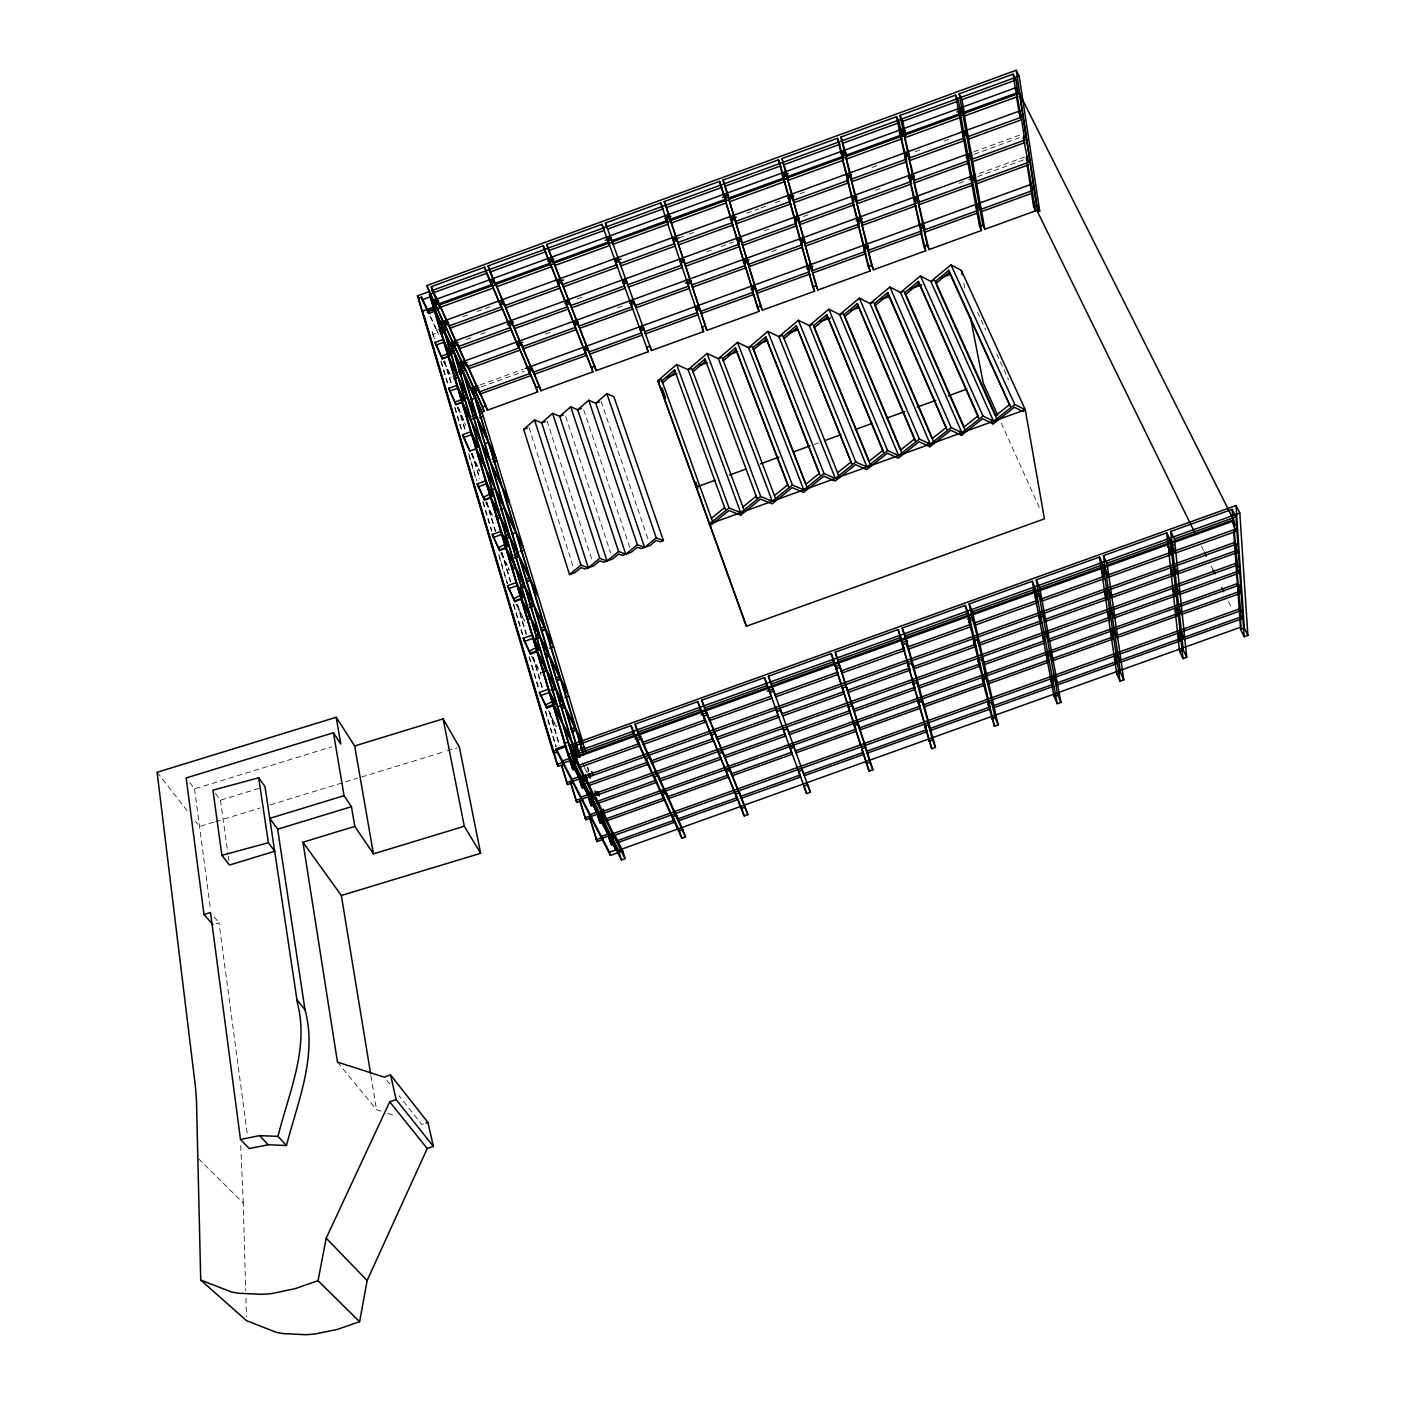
<?xml version="1.0" encoding="UTF-8"?>
<svg xmlns="http://www.w3.org/2000/svg" width="1405" height="1405" viewBox="0 0 1405 1405"><rect width="100%" height="100%" fill="white"/><g stroke="black" fill="none" stroke-linecap="round" stroke-linejoin="round"><path stroke-width="0.75" stroke-dasharray="5 3.75" d="M462.877 316.722L469.042 314.474M477.261 311.471L493.717 305.465M678.738 237.972L686.957 234.969M689.012 234.214L695.176 231.966M746.582 213.226L758.911 208.713M760.966 207.975L767.13 205.71M775.349 202.724L781.531 200.476M800.025 193.714L806.189 191.466M871.978 167.458L878.143 165.21M915.147 151.722L921.329 149.457M943.932 141.22L950.096 138.972M433.407 336.304L432.16 332.124L439.466 329.455M432.16 332.124L433.214 334.355L436.867 333.02M973.735 151.845L1021.084 134.581M466.179 339.483L472.361 337.235M480.58 334.232L486.745 331.984M577.244 298.984L583.409 296.736M706.803 251.758L712.967 249.51M721.204 246.507L733.533 242.011M764.39 230.754L770.555 228.506M803.467 216.511L809.631 214.263M875.438 190.272L881.62 188.024M974.157 154.287L1019.398 137.778M979.215 173.5L1024.544 156.991M545.439 334.074L551.603 331.826M617.462 307.836L623.627 305.588M771.802 251.6L777.966 249.352M959.053 183.37L965.235 181.122M977.581 176.626L1024.912 159.38M479.983 384.952L523.152 369.234M480.967 387.042L524.258 371.289M814.11 444.419L818.237 442.926M540.082 673.153L543.314 671.994M423.327 1123.982L421.799 1124.527L399.002 1095.742M189.763 782.638L194.54 788.89L331.615 746.863M215.457 793.544L220.48 800.2L258.924 788.398M213.683 822.188L199.563 826.509L195.576 821.433M215.703 821.574L260.171 807.98M270.287 804.889L357.502 778.23M361.577 777L443.032 752.097M447.124 750.85L457.327 747.723M216.159 923.647L219.004 922.786L247.227 1133.73M337.481 1062.11L376.558 1109.739L382.178 1111.566M387.798 1113.41L396.263 1116.167M198.491 1158.704L243.258 1202.996L245.699 1290.703M214.157 916.903L219.004 922.786M386.937 1080.515L389.607 1083.905M157.114 772.276L187.62 811.265M548.635 710.596L556.169 726.789L548.67 712.001M582.741 762.985L587.413 772.293M584.638 768.026L587.448 773.611M532.53 656.802L539.151 670.009M531.599 656.205L539.151 671.274M516.899 604.519L524.451 621.01L515.916 603.764M1201.503 546.369L1203.418 550.303M1211.145 566.057L1213.059 569.991M1228.497 601.463L1231.377 607.364M501.673 553.64L507.381 565.337M500.654 552.745L509.225 570.272L508.329 567.286M486.429 502.937L493.313 517.181M485.586 502.305L493.225 518.111M471.781 453.991L477.823 466.618M470.903 453.235L479.544 471.255L478.701 468.427M457.977 407.836L464.897 422.448M457.082 406.958L465.722 425.206M444.314 362.139L451.251 376.891M443.383 361.138L451.181 377.734M430.808 316.986L436.885 330.034M429.842 315.879L437.658 332.651M977.476 312.05L985.695 329.964M996.637 353.849L999.376 359.821M1000.29 361.805L1008.509 379.736M1001.256 423.063L1039.928 508.873M601.112 401.286L648.056 539.239M583.742 409.909L630.652 550.163M565.723 416.46L610.56 552.797M547.019 420.938L591.821 559.576M529 427.489L574.399 570.5M587.712 767.253L588.976 771.345M587.413 767.429L588.66 771.538M540.17 672.047L541.101 675.19M437.745 331.896L438.536 334.513M444.683 361.085L451.602 384.197M458.522 407.31L465.441 430.439M472.361 453.552L479.913 478.754M486.832 501.866L495.631 531.283M501.919 552.306L510.735 581.723M517.655 604.835L526.453 634.252M533.373 657.364L542.804 688.889M549.724 712.001L559.787 745.616M444.279 360.997L451.198 384.127M458.118 407.257L465.037 430.387M471.975 453.516L479.509 478.754M486.446 501.884L495.245 531.318M501.532 552.341L510.349 581.775M517.268 604.905L526.085 634.34M533.004 657.47L542.435 689.012M549.355 712.124L558.804 743.667M433.214 334.355L434.461 338.535M441.328 361.577L448.213 384.619M455.08 407.643L462.579 432.775M468.813 453.71L476.945 480.931M483.197 501.866L491.943 531.195M498.81 554.22L507.556 583.532M513.808 604.484L523.169 635.885M529.422 656.82L538.8 688.239M545.667 711.264L556.292 746.863M440.907 361.454L447.159 382.406M454.658 407.538L460.91 428.507M469.024 455.747L476.523 480.879M482.776 501.831L491.522 531.16M499.021 556.31L507.152 583.549M513.405 604.501L522.765 635.938M529.018 656.89L538.396 688.31M545.263 711.369L555.888 746.986M963.795 283.16L965.024 289.535M370.973 1075.808L376.558 1109.739M220.48 800.2L227.996 854.222M228.295 856.383L228.91 860.721M194.54 788.89L210.522 909.351M243.258 1202.996L240.764 1146.41A629.598 472.168 -50.2 0 0 240.518 1143.143M245.91 1298.15L246.437 1316.907"/><path stroke-width="1.5" d="M373.431 853.871L354.675 745.967L336.216 717.252L157.114 772.276L195.33 1085.907A655.38 483.215 -49.3 0 1 196.472 1100.449L200.722 1280.06L246.542 1320.682L275.872 1332.168A92.309 79.172 -47.5 0 0 283.301 1333.591L305.113 1334.697A124.079 106.446 -46.3 0 0 315.598 1333.889L337.393 1329.393L359.61 1321.701L367.127 1280.535L427.243 1148.517L433.407 1146.392L427.91 1122.402L390.608 1074.93L384.25 1077.126L337.481 1062.11L302.953 842.21L354.815 826.403L373.431 853.871L464.3 826.263L480.615 853.292L341.345 895.494L302.953 842.21M359.61 1321.701L318.039 1280.71L326.206 1238.174L389.694 1101.819L396.105 1099.606L433.407 1146.392M336.216 717.252L340.783 744.053L333.442 732.76L186.163 777.966L203.988 914.479L210.522 912.495L240.501 1139.455L249.212 1148.552L268.214 1144.759L286.462 1145.532C297.842 1101.415 317.6 1055.77 304.99 1009.721L277.663 829.178L269.76 818.36L344.067 795.669L351.461 806.681L354.815 826.403M286.462 1145.532L278.014 1136.382C288.692 1093.02 309.363 1048.358 297.421 1003.065L264.983 786.537L258.678 777.773L212.945 790.207L221.902 855.329L229.507 865.041L274.73 851.237L268.39 842.701L258.678 777.773M663.423 540.609L656.258 537.869L644.596 547.423L637.361 544.701L625.805 554.22L618.586 551.498L607.065 560.999L599.759 558.312L588.291 567.796L541.698 422.87L552.604 413.369L559.734 416.319L570.676 406.8L577.736 409.786L588.713 400.249L595.79 403.217L606.855 393.663L613.862 396.649L663.423 540.609L660.034 541.838L656.276 540.398L650.146 545.421L641.207 548.653L637.413 547.23L631.337 552.218L622.433 555.432L618.657 554.009L612.598 558.997L603.676 562.228L599.847 560.806L593.823 565.794L584.919 569.007L581.055 567.602L575.049 572.573L569.517 574.575L523.679 429.421L534.532 419.937L541.698 422.87L545.245 421.588M740.734 512.649L729.055 507.925L709.226 524.047L711.176 524.978L728.984 510.489L740.646 515.214L760.614 499.056L772.135 503.815L792.244 487.605L803.59 492.452L823.839 476.19L835.132 481.037L855.61 464.686L866.727 469.604L887.31 453.218L898.304 458.188L919.046 441.75L929.917 446.755L950.799 430.246L961.529 435.322L982.569 418.76L993.159 423.889L1014.375 407.257L1023.103 411.577L1025.281 409.733L1014.814 404.552L993.581 421.201L982.973 416.056L961.898 432.67L951.15 427.577L930.233 444.12L919.362 439.08L898.603 455.554L887.591 450.566L866.99 466.987L855.838 462.052L835.343 478.438L824.033 473.573L803.765 489.853L792.402 485.006L772.258 501.251L760.72 496.474L740.734 512.649L688.099 369.673L707.066 353.48L718.377 358.679L737.485 342.416L748.637 347.685L767.832 331.387L778.95 336.656L798.391 320.287L809.333 325.626L828.862 309.205L839.681 314.597L859.368 298.123L870.064 303.55L889.874 287.024L900.447 292.503L920.416 275.924L930.865 281.457L950.974 264.825L961.301 270.392L1025.281 409.733L1044.424 518.849L746.424 626.261L657.839 380.667L676.666 364.527L688.099 369.673L691.646 368.373M712.107 520.307L661.948 380.808L674.54 370.007L725.349 509.541M704.959 358.96L705.626 360.997L692.964 371.798L692.261 369.778L704.959 358.96L756.926 498.108L756.259 496.141L742.911 506.959L743.579 508.909M735.377 347.913L736.027 349.95L723.241 360.804L722.591 358.767L735.377 347.913L788.521 486.674M805.715 484.128L752.852 347.79L765.725 336.884L820.046 475.276M753.484 349.827L766.34 338.939L765.725 336.884M796.863 327.839L783.885 338.745L783.288 336.691L796.266 325.767L851.781 463.791L796.266 325.767M868.87 461.279L814.25 327.734L813.688 325.661L826.755 314.702L882.92 450.32L883.446 452.34L826.755 314.702M814.25 327.734L827.317 316.775M900.429 449.863L844.616 316.705L844.089 314.615L857.261 303.603L914.655 438.852L915.129 440.871L857.261 303.603M844.616 316.705L857.77 305.71M932.024 438.43L875.016 305.658L874.507 303.568L887.767 292.521L946.83 429.403M875.016 305.658L888.259 294.628L887.767 292.521M963.619 426.997L905.417 294.611L904.943 292.503L918.308 281.422L978.143 415.862L978.565 417.935L918.308 281.422M905.417 294.611L918.765 283.547M569.517 574.575L580.95 565.109L588.291 567.796M948.867 270.304L949.306 272.447L935.853 283.547L935.414 281.422L948.867 270.304L1010.318 406.449M711.404 518.357L724.646 507.591M775.086 497.528L774.454 495.561L787.906 484.707M806.523 486.165L805.908 484.198L819.466 473.292M838.135 474.697L837.573 472.712L851.237 461.788M869.695 463.299L869.168 461.297L882.92 450.32M901.272 451.883L900.781 449.863L914.655 438.852M932.885 440.45L932.428 438.413L946.39 427.366M964.497 428.999L964.076 426.962L978.143 415.862M996.145 417.566L995.759 415.511L1009.932 404.377M318.039 1280.71L294.909 1288.719L272.254 1293.461A129.084 109.362 -45.1 0 1 261.348 1294.321L238.727 1293.25A96.067 81.367 -46.2 0 1 231.035 1291.81L200.722 1280.06M428.63 291.783L417.443 295.858L418.532 298.176L421.518 297.087L427.998 310.962L433.934 308.801L433.407 307.677L435.585 306.87L426.769 285.584L1016.236 70.25L1019.187 76.098L1039.7 211.119L1037.61 211.874L1195.708 534.567M492.154 286.216L486.622 273.325L433.161 292.837L431.3 286.655L484.655 267.161L492.154 286.216L495.596 284.969L488.115 265.896L543.278 245.752L550.514 264.93L553.974 263.666L546.738 244.488L601.972 224.308L648.214 351.707L596.159 370.639L588.186 349.81L584.902 351.004L592.892 371.833L540.907 390.748L532.53 370.059L529.246 371.254L537.641 391.942L487.342 410.225L478.596 389.694L475.294 390.889L484.075 411.419L482.003 412.174L432.916 306.027L435.093 305.236L435.62 306.36L422.361 311.207L423.432 313.491M605.45 223.044L660.736 202.847L663.019 208.888L607.627 229.12L605.45 223.044L651.499 350.53L703.606 331.562L660.736 202.847M1016.623 93.591L1021.259 117.23L968.168 136.584L964.462 116L962.39 111.715L958.913 112.98L960.985 117.265L964.708 137.848L909.966 157.817L903.731 133.124L900.254 134.388L906.524 159.081L851.852 179.015L845.143 154.515L841.665 155.779L848.409 180.279L793.79 200.195L786.624 175.871L783.165 177.135L790.365 201.442L735.816 221.34L728.176 197.209L724.717 198.474L732.391 222.587L677.913 242.468L664.214 201.582L719.571 181.35L726.016 200.862L729.494 199.58L723.048 180.086L778.493 159.836L784.675 179.454L788.135 178.172L781.97 158.554L837.468 138.287L843.386 158.01L846.864 156.745L840.963 137.005L896.531 116.72L899.253 122.621L902.186 136.548L905.663 135.284L902.765 121.339L900.025 115.438L955.663 95.118L958.491 100.984L961.055 115.052L964.533 113.787L962.004 99.702L959.158 93.836L1013.128 74.131L1016.061 79.962L1018.239 94.188L1019.521 93.714L1233.555 519.797L1234.784 525.277L1233.344 525.804M434.725 311.436L434.198 310.294L439.835 308.239L432.09 290.501L1019.187 76.098M488.115 265.896L490.099 272.043L545.351 251.864L550.514 264.93M546.738 244.488L548.828 250.599L604.15 230.402L601.972 224.308M667.445 222.236L670.905 220.971L666.514 207.624L721.977 187.374M725.454 186.092L780.987 165.808M784.482 164.543L840.085 144.241M843.58 142.959L899.253 122.621M902.765 121.339L958.491 100.984M962.004 99.702L1016.061 79.962M776.087 709.595L778.879 717.323L717.305 739.452L707.646 714.882L703.729 716.287L713.424 740.839L651.938 762.933L641.611 738.626L637.712 740.031L639.556 745.809L579.369 767.464L575.084 755.293L568.393 742.033L564.459 743.438L565.495 745.493L556.222 748.83L562.492 760.983L569.218 758.577L429.421 294.418L432.898 293.136M421.518 297.087L422.308 299.722L430.492 296.736L569.218 758.577M1015.903 92.168L1017.185 91.711L1016.008 87.602L431.581 300.986L443.629 329.753L439.712 331.176M426.769 285.584L434.25 301.829L437.693 300.582L439.062 305.096L492.119 285.742M490.679 281.228L494.121 279.981M548.898 259.978L552.341 258.713M669.008 216.124L665.548 217.389L668.025 224.203L613.107 244.259L610.648 237.427L607.188 238.692L609.647 245.524L554.799 265.545L553.271 261.067L549.829 262.314L558.891 285.882L504.623 305.693L495.596 283.792M726.016 200.862L723.997 196.05L727.456 194.786L723.048 180.086M727.456 194.786L729.213 199.194L784.324 179.067L782.497 174.694L785.957 173.43L781.97 158.554M785.957 173.43L787.801 177.803L842.982 157.659L841.086 153.303L844.546 152.039L840.963 137.005M902.186 136.548L901.466 134.985L846.161 155.165L846.46 156.377L901.711 136.215L899.727 131.894L903.204 130.612L900.025 115.438M903.204 130.612L905.189 134.95L960.528 114.753L958.456 110.451L961.933 109.168L959.158 93.836M961.933 109.168L964.006 113.471L1017.659 93.889L1015.516 89.621L1016.781 89.147M432.635 303.287L438.799 301.039M490.187 282.264L494.314 280.772M547.757 261.26L553.921 259.012M605.309 240.255L611.474 237.989M664.916 218.478L671.081 216.23M722.469 197.473L728.633 195.225M782.076 175.713L788.24 173.465M841.683 153.953L845.792 152.442M899.235 132.931L905.417 130.683M956.805 111.926L962.969 109.678M439.466 329.455L445.297 327.33L435.304 304.13L438.746 302.883L448.687 326.083L501.199 306.922L491.68 283.547L495.104 282.3L504.623 305.693M608.049 241.063L611.491 239.798M666.356 219.777L669.799 218.53L684.99 263.929L738.907 244.277L731.355 220.585L734.78 219.338L742.297 243.047L796.284 223.36L789.189 199.492L792.613 198.245L799.673 222.131L853.713 202.425L847.092 178.365L850.517 177.118L857.12 201.178L911.23 181.456L905.066 157.22L908.508 155.955L914.637 180.209L968.818 160.469L965.165 140.324L963.11 136.039L966.552 134.792L968.607 139.06L972.225 159.222L1024.772 140.079L1021.628 119.724L1019.503 115.456L1020.768 114.999L1019.608 110.96L441.275 321.973L443.629 329.753M439.835 308.239L438.536 303.972L491.627 284.583M495.087 283.336L549.952 263.297M553.412 262.032L608.365 241.976M611.825 240.712L666.831 220.62M670.29 219.373L725.384 199.247L725.735 200.458L670.694 220.55M784.675 179.454L784.008 177.855L728.844 197.982L729.494 199.58M787.801 177.803L787.467 176.591L842.701 156.429L843.386 158.01M905.189 134.95L904.943 133.703L960.3 113.489L961.055 115.052M964.006 113.471L963.777 112.224L1017.466 92.625L1018.239 94.188M495.561 284.477L550.426 264.456M553.869 263.192L608.787 243.153M612.246 241.888L667.235 221.814M608.945 243.592L612.404 242.327M427.12 312.138L436.674 308.661M440.116 307.396L493.12 288.06L501.199 306.922M496.562 286.796L551.34 266.792M671.485 222.938L726.473 202.882M729.933 201.618L784.991 181.508M788.451 180.244L843.58 160.135M847.057 158.853L902.238 138.709M905.716 137.444L960.985 117.265M964.462 116L1018.045 96.436M422.308 299.722L428.788 313.596L434.988 311.102M435.304 304.13L443.927 322.816L447.334 321.569L448.687 326.083M499.776 302.444L503.166 301.197M549.829 262.314L557.381 281.422L560.788 280.175L570.571 305.64L624.364 286.023M676.244 238.06L672.819 239.307L675.261 246.068L620.922 265.896L619.324 261.453L615.917 262.7M732.391 222.587L730.653 218.214L734.077 216.967L728.176 197.209M790.365 201.442L788.539 197.086L791.981 195.839L786.624 175.871M848.409 180.279L846.513 175.941L849.937 174.694L845.143 154.515M906.524 159.081L904.557 154.761L907.981 153.514L903.731 133.124M964.708 137.848L962.671 133.563L966.096 132.316L962.39 111.715M1021.259 117.23L1019.117 112.962L1020.381 112.505L1019.608 110.96M442.312 324.221L448.476 321.973M499.881 303.217L503.991 301.724M557.434 282.212L563.616 279.964M615.004 261.225L621.168 258.977M672.573 240.22L678.738 237.972M730.126 219.215L736.29 216.967M787.696 198.21L793.86 195.962M847.303 176.468L851.43 174.975M904.873 155.463L908.982 153.97M962.443 134.459L966.552 132.966M449.003 349.95L454.763 347.86L444.964 325.064L448.353 323.835L458.135 346.631L510.103 327.681L500.742 304.709L504.149 303.48L513.475 326.452L567.198 306.87L557.381 281.422M673.61 241.66L677.017 240.413L691.91 284.952L745.282 265.51L737.871 242.24L741.26 241.01L748.637 264.298L802.062 244.821L795.107 221.375L798.497 220.128L805.434 243.609L858.929 224.115L852.414 200.476L855.803 199.247L862.284 222.886L915.849 203.374L909.79 179.559L913.18 178.33L919.221 202.144L972.84 182.615L969.257 162.892L967.22 158.624L970.627 157.378L972.664 161.645L976.212 181.386L1028.214 162.453L1023.736 139.692M616.654 264.807L562.316 284.635L554.799 265.545M674.488 243.715L620.079 263.56L618.481 259.135L615.074 260.382L617.498 267.143L563.212 286.936M440.52 331.685L446.316 329.578M448.353 323.835L449.723 328.331L502.182 309.205M504.149 303.48L505.589 307.958L559.805 288.183M678.685 244.821L733.111 224.976M736.536 223.711L791.015 203.848M794.44 202.601L848.989 182.703M852.431 181.438L907.05 161.522M910.475 160.275L965.165 140.324M968.607 139.06L1021.628 119.724M440.749 333.424L444.665 332.002L453.113 350.267L449.231 351.672M440.485 333.793L444.419 332.37L457.187 374.731L453.235 376.171M435.041 342.434L443.33 339.413L449.214 352.058L450.022 354.763L447.809 355.57L448.336 356.677L442.312 358.872L435.041 342.434L442.312 358.872M435.849 345.138L444.138 342.118L450.022 354.763M453.113 350.267L450.777 342.521L971.663 152.601M444.964 325.064L453.394 343.364L456.765 342.135M500.742 304.709L508.663 323.22L512.035 321.991M569.06 301.197L561.701 282.475L558.294 283.722L565.688 302.426L569.06 301.197L578.667 326.206L631.916 306.817M683.322 259.539L679.932 260.768L681.601 265.176L627.754 284.793M738.907 244.277L737.168 239.904L740.558 238.674L734.78 219.338M796.284 223.36L794.475 219.022L797.864 217.793L792.613 198.245M853.713 202.425L851.834 198.105L855.241 196.858L850.517 177.118M911.23 181.456L909.281 177.171L912.67 175.924L908.508 155.955M968.818 160.469L966.781 156.201L970.188 154.954L966.552 134.792M453.85 343.979L457.96 342.469M507.31 324.485L513.492 322.237M564.898 303.48L569.007 301.987M622.485 282.493L626.595 281M680.073 261.506L684.182 259.995M737.66 240.501L741.77 239.008M795.23 219.514L799.357 218.003M852.817 198.509L856.927 197.016M908.35 178.277L914.515 176.029M965.938 157.272L972.102 155.024M458.329 370.042L464.036 367.97L454.412 345.577L457.784 344.348L467.373 366.758L518.814 348.019L509.629 325.451L512.983 324.221L522.151 346.789L575.33 327.418L565.688 302.426M623.609 283.898L626.981 282.651M1023.033 138.27L1024.28 137.813L1023.525 136.285M449.214 352.058L447.001 352.866L447.528 353.99L441.504 356.185M450.022 352.146L455.764 350.056M457.784 344.348L459.136 348.826L511.051 329.912L518.814 348.019M512.983 324.221L514.423 328.682L568.094 309.118M571.466 307.888L625.19 288.306L622.784 281.615L626.156 280.385L628.562 287.077L682.356 267.459L680.705 263.069L684.077 261.839L691.91 284.952M685.745 266.23L739.592 246.595M742.982 245.366L796.916 225.713M800.306 224.466L854.293 204.796M857.682 203.549L911.74 183.862M915.147 182.615L969.257 162.892M972.664 161.645L1025.141 142.52M450.267 353.867L454.131 352.462L462.403 370.358L458.574 371.763M450.022 354.288L453.903 352.866L466.671 395.033L462.737 396.456M442.575 358.451L448.581 356.255L457.187 374.731M462.403 370.358L460.067 362.648L975.088 175.01M454.412 345.577L462.667 363.491L466.003 362.279M517.391 343.575L520.728 342.346M577.174 321.78L569.956 303.445L566.584 304.674L573.82 323.01L577.174 321.78L588.853 352.04L641.4 332.915L639.819 328.542L643.121 327.347L645.475 333.881L698.039 314.755L695.668 308.222L698.97 307.01L690.997 282.844L687.66 284.056M690.259 280.579L686.905 281.808L689.311 288.429L636.061 307.818L633.673 301.197L630.336 302.409L632.724 309.047L579.545 328.401M745.282 265.51L743.561 261.172L746.916 259.943L741.26 241.01M802.062 244.821L800.27 240.501L803.625 239.272L798.497 220.128M858.929 224.115L857.05 219.812L860.404 218.583L855.803 199.247M915.849 203.374L913.9 199.106L917.272 197.877L913.18 178.33M972.84 182.615L970.82 178.365L974.192 177.135L970.627 157.378M463.123 364.053L467.233 362.56M516.636 344.559L522.801 342.311M574.241 323.572L578.368 322.079M629.809 303.339L633.918 301.829M685.377 283.09L691.541 280.842M742.982 262.103L749.164 259.855M800.604 241.098L804.714 239.605M856.172 220.866L862.336 218.618M913.777 199.879L917.904 198.368M969.345 179.629L975.527 177.381M473.608 393.997L475.68 393.224L463.668 365.651L467.004 364.439M467.461 365.932L478.982 392.03L529.755 373.554L518.322 345.753L521.641 344.541L533.057 372.36L585.551 353.252L574.698 325.205L578.035 323.993L588.853 352.04M631.144 304.639L634.48 303.427M690.997 282.844L700.621 311.366L753.291 292.187L744.246 263.438L747.583 262.226L756.61 290.993L809.333 271.797L800.885 242.802L804.24 241.59L812.652 270.585L865.462 251.372L857.612 222.148L860.966 220.919L868.782 250.16L921.645 230.929L914.392 201.459L917.764 200.23L924.964 229.718L977.88 210.451L973.261 184.986L971.259 180.736L974.613 179.506L976.633 183.756L981.217 209.24L1032.534 190.553L1027.178 162.032M1026.493 160.609L1027.722 160.17L1026.598 156.236L1027.354 157.764L1026.124 158.221L1028.214 162.453M635.253 305.588L688.555 286.181M459.33 372.202L465.02 370.13M468.357 368.9L519.745 350.196M521.641 344.541L523.082 348.967L576.191 329.631L585.551 353.252M692.665 287.2L745.967 267.793L744.246 263.438M749.322 266.564L802.694 247.122M806.048 245.91L859.474 226.433M862.846 225.222L916.341 205.727M919.713 204.498L973.261 184.986M976.633 183.756L1028.583 164.842M459.576 373.906L463.404 372.518L474.1 395.613L471.764 387.938L477.928 385.69M459.365 374.345L463.193 372.957L475.944 414.914L472.062 416.337M454.272 378.402L458.223 376.944L466.671 395.033M454.026 378.858L458.012 377.418L470.938 420.253L462.333 401.988L449.389 358.942L458.012 377.418M448.739 388.36L457.134 385.304L463 397.808L463.843 400.583L461.595 401.391L462.105 402.497L456.01 404.728L448.739 388.36L456.01 404.728M449.565 391.134L457.977 388.079L463.843 400.583M525.207 368.479L1030.936 184.389L1031.692 185.899L1030.462 186.356L1032.534 190.553M463.668 365.651L474.328 388.799L477.63 387.587L478.982 392.03M518.322 345.753L528.333 369.129L531.634 367.934M584.041 348.861L587.343 347.65M751.587 287.867L754.889 286.655L747.583 262.226M809.333 271.797L807.559 267.494L810.878 266.283L804.24 241.59M865.462 251.372L863.601 247.087L866.92 245.875L860.966 220.919M921.645 230.929L919.713 226.662L923.032 225.45L917.764 200.23M977.88 210.451L975.895 206.219L979.215 205.007L974.613 179.506M474.785 389.29L478.912 387.798M528.385 369.778L532.495 368.286M584.023 349.529L588.151 348.036M639.679 329.279L643.806 327.769M695.335 309.012L699.444 307.519M750.973 288.763L755.1 287.252M806.628 268.495L812.81 266.248M864.338 247.491L868.466 245.998M919.994 227.241L924.121 225.731M975.65 206.974L979.759 205.481M643.912 329.525L640.61 330.719L642.173 335.093L589.696 354.201M696.406 310.417L699.708 309.205L706.891 330.368L759.051 311.401L752.255 290.08L755.556 288.886L762.335 310.206L814.584 291.204L808.156 269.725L811.475 268.531L817.868 290.01L870.152 270.989L864.145 249.352L867.465 248.141L873.453 269.795L925.807 250.74L920.187 228.962L923.507 227.751L929.109 249.546L981.515 230.473L978.302 212.752L976.317 208.537L979.636 207.325L981.638 211.558L984.817 229.278L1035.643 210.785L1030.936 184.389M463 397.808L460.752 398.634L461.279 399.74L455.185 401.953M644.702 331.721L697.302 312.577M463.755 398.634L467.672 397.211L475.944 414.914M463.545 399.125L467.479 397.703L480.387 440.327L471.957 422.448L459.049 379.631L467.479 397.703M474.574 396.087L476.664 395.332M479.948 394.138L530.669 375.679M533.97 374.468L586.394 355.395M706.891 330.368L701.341 313.561L753.958 294.418M757.26 293.206L809.947 274.028M813.267 272.833L866.007 253.638M869.309 252.426L922.119 233.212M925.438 232.001L978.302 212.752M981.638 211.558L1032.903 192.889M456.256 404.201L462.333 401.988M471.079 399.564L474.872 398.177L487.588 439.888L476.927 417.039L464.194 375.1L474.872 398.177M475.294 390.889L482.723 406.993L485.99 405.817L487.342 410.225M529.246 371.254L536.218 387.534L539.485 386.357L540.907 390.748M584.902 351.004L591.4 367.46L594.666 366.266L596.159 370.639M705.24 326.048L701.973 327.242L703.606 331.562M759.051 311.401L757.348 307.08L760.632 305.886L755.556 288.886M814.584 291.204L812.81 286.919L816.077 285.724L811.475 268.531M870.152 270.989L868.308 266.722L871.609 265.527L867.465 248.141M925.807 250.74L923.893 246.507L927.177 245.313L923.507 227.751M981.515 230.473L979.531 226.258L982.833 225.063L979.636 207.325M1035.643 210.785L1033.588 206.588L1036.89 205.393L1016.236 70.25M473.046 418.462L476.927 417.039M472.853 418.989L476.752 417.566L489.625 459.997L481.388 442.487L468.48 399.881L476.752 417.566M479.527 417.707L483.285 416.337L495.965 457.854L492.172 459.242M462.561 434.725L471.079 431.634L476.927 444.015L477.788 446.843L475.505 447.668L476.032 448.775L469.85 451.023L462.561 434.725L469.85 451.023M463.422 437.587L471.94 434.479L477.788 446.843M523.679 429.421L527.226 428.139M563.282 415.037L559.734 416.319L607.065 560.999M581.284 408.486L577.736 409.786L625.805 554.22M599.338 401.935L595.79 403.217L644.596 547.423M746.424 626.261L657.839 380.667L661.386 379.385M667.112 377.295L676.964 373.712M699.339 365.581L707.242 362.718M721.942 357.379L718.377 358.679L772.258 501.251M727.649 355.307L737.502 351.724M752.184 346.385L748.637 347.685L803.765 489.853M757.91 344.313L767.78 340.713M782.515 335.356L778.95 336.656L835.343 478.438M788.258 333.284L798.145 329.683M812.898 324.327L809.333 325.626L866.99 466.987M820.608 321.517L830.495 317.934M843.246 313.297L839.681 314.597L898.603 455.554M850.973 310.487L858.877 307.607M873.629 302.251L870.064 303.55L930.233 444.12M881.356 299.441L889.26 296.578M904.03 291.204L900.447 292.503L961.898 432.67M909.773 289.114L921.662 284.793M934.448 280.157L930.865 281.457L993.581 421.201M940.191 278.067L950.096 274.467M484.549 443.927L488.396 442.54L501.234 484.672L490.608 462.105L477.735 419.709L488.396 442.54M492.979 461.876L496.773 460.489L509.594 502.428L502.2 486.727L489.361 444.612L496.773 460.489M477.243 483.935L485.867 480.809L491.697 493.015L492.575 495.93L490.275 496.755L490.784 497.844L484.532 500.11L477.243 483.935L484.532 500.11M478.122 486.868L486.745 483.724L492.575 495.93M491.03 490.327L495.069 488.87L508.891 534.515L504.799 535.99M491.697 493.015L483.654 497.194M484.707 499.39L490.96 497.124L499.513 514.933L495.385 516.443M500.303 509.716L504.29 508.259L518.076 553.675L514.037 555.133M496.404 518.586L500.531 517.075L508.891 534.515M497.282 518.972L500.373 517.848L514.616 565.003L511.473 566.145M492.33 534.497L501.076 531.336L506.871 543.366L507.785 546.369L505.449 547.212L505.958 548.284L499.6 550.584L492.33 534.497L499.6 550.584M493.225 537.518L501.971 534.339L507.785 546.369M511.912 534.058L515.846 532.618L529.58 577.701L525.611 579.141M505.818 538.097L509.892 536.605L518.076 553.675M505.677 538.888L509.769 537.395L523.96 584.304L520.851 585.411M506.871 543.366L498.705 547.581M499.759 549.741L506.099 547.441L514.616 565.003M698.566 486.253L715.075 480.282M729.511 475.048L746.02 469.077M760.474 463.843L779.037 457.117M793.474 451.901L809.983 445.912M824.419 440.696L840.928 434.707M855.364 429.473L871.873 423.502M886.309 418.269L904.873 411.56M917.254 407.064L935.835 400.337M948.199 395.859L966.781 389.132M520.272 551.55L524.17 550.145L537.869 594.982L530.546 579.703L516.812 534.655L524.17 550.145M515.02 557.188L519.06 555.713L529.58 577.701M514.897 557.996L518.937 556.538L533.092 603.167L529 604.642M512.509 568.252L515.635 567.128L523.96 584.304M512.368 569.13L515.512 567.989L529.896 615.636L526.717 616.795M507.574 585.674L516.443 582.46L522.239 594.315L523.169 597.406L520.798 598.267L521.308 599.303L514.862 601.639L507.574 585.674L514.862 601.639M526.559 581.143L530.546 579.703M526.471 582.004L530.458 580.546L544.56 626.823L540.521 628.281M508.505 588.765L517.374 585.569L523.169 597.406M520.307 588.045L524.961 586.359L533.092 603.167M520.201 588.941L524.855 587.255L539.186 634.621L536.043 635.763M709.226 524.047L1025.281 409.733M522.239 594.315L513.949 598.548M515.003 600.673L521.431 598.354L529.896 615.636M529.984 606.661L534.076 605.186L544.56 626.823M529.896 607.592L533.988 606.099L548.284 653.185L545.175 654.308M527.736 618.867L530.914 617.726L539.186 634.621M527.63 619.851L530.809 618.709L545.597 667.674L542.365 668.85M541.469 630.248L545.509 628.79L552.797 643.841L538.73 597.81L531.406 582.548L545.509 628.79M541.417 631.214L545.456 629.756L559.682 676.455L555.59 677.93M523.275 638.292L532.267 635.042L538.027 646.704L538.976 649.865L536.569 650.743L537.079 651.762L530.546 654.133L523.275 638.292L530.546 654.133M524.223 641.488L533.233 638.221L538.976 649.865M535.463 638.362L540.187 636.658L548.284 653.185M535.393 639.38L540.117 637.659L554.835 686.325L551.656 687.484M538.027 646.704L529.615 650.954M530.651 653.044L537.167 650.691L545.597 667.674M549.689 648.179L553.693 646.739L567.866 693.174L560.63 678.387L546.404 631.706L553.693 646.739M546.141 656.293L549.25 655.169L559.682 676.455M546.088 657.329L549.197 656.205L563.879 704.555L559.155 706.258M543.384 670.888L546.615 669.728L554.835 686.325M543.314 671.994L546.545 670.835L561.737 721.187L552.147 700.463M556.538 679.862L560.63 678.387M556.503 680.933L560.595 679.458L575.207 727.404L570.553 729.09M552.815 704.713L553.324 705.714L546.685 708.102L539.415 692.419L548.547 689.135L555.256 703.835L546.756 706.891M551.059 690.048L555.836 688.327L563.879 704.555M552.604 690.61L555.783 689.451L570.922 739.469L562.755 723.189L547.564 672.872L555.783 689.451M540.381 695.703L549.531 692.402L555.256 703.835M554.273 700.568L545.72 704.853L539.415 692.419M564.74 697.618L568.779 696.16L583.356 743.825L576.155 729.3L561.543 681.39L568.779 696.16M561.701 707.646L564.845 706.504L575.207 727.404M561.666 708.805L564.828 707.663L579.281 755.275M571.501 730.986L576.155 729.3M571.484 732.163L576.155 730.495L583.655 755.117M417.443 295.858L552.797 751.376L565.477 746.828L575.47 768.869L572.994 769.747L570.219 761.932L572.696 761.036M1236.014 505.519L569.411 745.405L572.854 755.416L625.102 858.631L621.432 859.948L567.866 754.801L1239.825 513.053L1236.014 505.519L1244.338 628.123L1247.886 635.394L1244.163 636.728L1240.615 629.458L1239.473 613.335L1240.861 612.843L1238.139 585.534L600.304 814.531L602.657 822.276L600.269 823.137L597.582 815.567L603.746 813.355L606.433 820.924L664.53 800.06L662.721 794.405L666.479 793.052L678.439 820.854L737.643 799.621L735.728 794.036L739.452 792.701L747.899 814.619L744.211 815.936L697.705 701.657L635.025 724.207L637.554 732.146L685.552 836.959L681.864 838.293L633.62 733.551L631.073 725.63L570.448 747.442M625.102 858.631L622.766 850.991L610.42 855.417L557.241 752.202L553.851 753.414L552.797 751.376M747.899 814.619L701.657 700.234L764.443 677.631L806.646 793.562L810.351 792.227L807.647 784.71L803.941 786.027L806.646 793.562M834.219 661.386L771.205 684.059L768.394 676.227L831.268 653.588L869.168 771.152L872.874 769.817L835.22 652.166L898.181 629.51L931.778 748.707L935.484 747.372L905.242 635.85L902.133 628.088L965.182 605.397L968.414 613.107L994.459 726.227L998.165 724.91L972.4 611.684L969.151 603.974L1032.289 581.249L1035.661 588.923L1057.227 703.729L1060.933 702.395L1039.647 587.483L1036.258 579.826L1099.5 557.065L1103.013 564.687L1120.066 681.214L1123.789 679.88L1107 563.265L1103.469 555.642L1166.782 532.864L1170.453 540.433L1183.01 658.646L1186.733 657.312L1174.44 538.993L1170.769 531.424L1232.185 509.33L1235.978 516.864L1244.163 636.728M580.177 748.356L584.287 746.88L586.148 753.01M572.854 755.416L633.62 733.551M637.554 732.146L700.393 709.543M704.344 708.12L767.253 685.482L764.443 677.631M838.17 659.964L901.272 637.273M905.242 635.85L968.414 613.107M972.4 611.684L1035.661 588.923M1039.647 587.483L1103.013 564.687M1107 563.265L1170.453 540.433M1174.44 538.993L1235.978 516.864M568.709 757.576L575.084 755.293M575.453 756.54L1233.555 519.797M557.03 764.338L562.861 762.248L563.897 764.25L558.066 766.34L557.03 764.338L418.532 298.176M575.962 757.523L1233.625 520.956M563.897 764.25L563.528 762.985L570.237 760.579L572.081 764.215M575.47 768.869L573.082 760.948L577.209 759.455M635.025 738.661L641.224 736.431M701.095 714.899L707.295 712.669M767.165 691.137L773.365 688.907M835.308 666.62L839.435 665.145M901.378 642.858L907.56 640.627M967.448 619.096L972.207 617.339L969.151 603.974M788.785 732.602L849.797 710.684L842.262 688.116L846.144 686.729L854.275 711.334L915.287 689.434L907.788 664.565L911.669 663.178L913.917 668.798L975.737 646.581L968.783 620.957L972.717 619.535L975.07 625.172L1037.733 602.64L1034.853 594.807L1038.787 593.384L1036.258 579.826M801.675 768.236L804.363 775.683L863.724 754.397L854.222 725.647L858.016 724.295L860.123 729.862L920.433 708.208L913.074 683.849L916.921 682.461L919.133 688.046L980.233 666.093L973.402 640.979L977.3 639.591L979.636 645.176L1041.544 622.924L1038.699 615.197L1035.274 597.037L1039.208 595.615L1041.667 601.217L1104.418 578.649L1101.52 570.816L1105.77 569.341M1167.713 547.054L1173.913 544.824M1104.418 578.649L1101.854 573.082L1105.805 571.677L1108.369 577.227L1171.208 554.641L1168.539 549.109L1172.49 547.687L1175.16 553.219L1236.101 531.301L1233.186 523.468L1234.626 522.941M570.219 761.932L571.238 763.934L577.613 761.651L588.607 785.694L648.074 764.32L646.23 758.577L650.094 757.19L660.227 781.04L720.993 759.209L711.492 735.131L715.356 733.744L724.822 757.839L785.676 735.974L782.919 728.334M769.852 692.507L773.769 691.084M965.182 605.397L971.136 626.577L908.561 649.075L906.313 643.42L902.379 644.842L904.627 650.497L842.157 672.96L835.22 652.166M571.976 767.745L574.452 766.867M578.368 765.462L638.625 743.789L639.556 745.809M642.542 742.367L704.836 719.975L705.679 722.03L643.472 744.404L635.025 724.207M701.657 700.234L708.752 718.552L771.152 696.125M775.068 694.72L837.538 672.24M898.181 629.51L904.047 648.337L841.472 670.835L842.157 672.96M908.561 649.075L907.981 646.915L970.627 624.382M975.07 625.172L974.578 622.959L1037.312 600.409M1041.667 601.217L1041.263 598.987L1104.084 576.384M1108.369 577.227L1108.036 574.961L1170.962 552.341L1168.293 546.808L1166.782 532.864M1175.16 553.219L1174.914 550.918L1235.943 528.965M708.752 718.552L709.595 720.625L771.907 698.215L769.097 690.399M563.528 762.985L571.905 779.283L578.561 776.895L562.72 724.418L554.343 707.769L570.237 760.579M566.514 782.603L572.292 780.53L573.293 782.48L567.532 784.552L561.526 765.848M573.082 760.948L581.371 777.264L1235.118 542.26L1234.222 529.615M573.293 782.48L572.924 781.25L579.545 778.862L581.354 782.409M1057.227 703.729L1054.031 696.353L1051.116 680.898L1054.856 679.563L1057.227 685.008L1116.887 663.599L1114.147 656.135L1110.793 633.532L1114.604 632.18L1117.098 637.624L1177.741 615.864L1174.931 608.295L1172.999 590.469L1176.863 589.081L1179.462 594.543L1238.982 573.17L1236.119 565.53L1234.837 547.019L1236.259 546.51L1235.276 544.525L1237.542 565.021L588.677 798.11L591.4 805.75L593.806 804.889L590.469 795.16L582.373 779.231L584.743 787.081L582.302 787.959L579.562 780.232L1236.101 544.227L1235.118 542.26M646.23 758.577L656.398 782.409L597.617 803.519L586.851 779.933L583.005 781.321L591.101 797.232M776.842 711.65L780.706 710.245L782.743 715.935L844.405 693.771L836.08 668.692L839.997 667.27L848.286 692.384L910.019 670.185L902.923 646.792M858.016 724.295L867.447 753.062L926.879 731.742L918.238 702.676L922.031 701.306L924.227 706.856L984.642 685.166L977.933 660.543L981.761 659.173L984.08 664.723L1045.267 642.752L1042.457 635.095L1039.12 617.375L1043.002 615.97L1045.443 621.519L1107.439 599.25L1104.593 591.505L1102.17 575.137M931.778 748.707L924.718 726.245L928.442 724.91L930.619 730.407L990.139 709.068L982.341 679.651L986.134 678.299L988.435 683.814L1048.92 662.106L1046.128 654.537L1042.861 637.22L1046.707 635.833L1049.131 641.365L1110.389 619.359L1107.579 611.702L1104.91 593.718L1108.808 592.313L1111.337 597.845L1173.438 575.541L1170.558 567.796L1168.767 551.182M994.459 726.227L987.873 703.589L991.614 702.254L993.879 707.716L1053.469 686.343L1050.729 678.878L1046.532 656.609L1050.325 655.257L1052.714 660.736L1113.287 638.994L1110.494 631.425L1107.895 613.862L1111.741 612.475L1114.253 617.972L1175.616 595.931L1172.771 588.274L1170.804 570.044L1174.703 568.639L1177.337 574.136L1237.559 552.481L1234.679 544.754L1233.783 532.109M581.301 786.01L583.76 785.132L584.743 787.081M587.624 783.744L647.161 762.335L648.074 764.32M651.042 760.948L712.598 738.819L713.424 740.839M778.124 715.285L716.48 737.432L717.305 739.452M843.738 691.699L782.005 713.881L779.968 708.19M909.457 668.077L847.619 690.294L848.286 692.384M913.917 668.798L913.338 666.69L975.246 644.438M979.636 645.176L979.144 643.033L1041.14 620.747M1045.443 621.519L1045.039 619.342L1107.122 597.037M1111.337 597.845L1111.021 595.632L1173.193 573.293M1177.337 574.136L1177.109 571.888L1237.401 550.216M572.924 781.25L581.108 797.162L587.676 794.809L582.004 776.034M575.787 800.446L581.477 798.391L582.478 800.306L576.77 802.343L570.114 781.514M590.469 795.16L1236.558 563.054M582.478 800.306L582.091 799.076L588.66 796.723L582.355 775.894M603.746 813.355L595.878 797.794L592.067 799.146L599.97 814.707M860.123 729.862L852.15 705.731L848.321 707.101L856.33 731.215L796.091 752.834L793.368 745.282L789.592 746.635L792.315 754.204L732.163 775.788L722.89 752.167L719.061 753.537L728.387 777.141L668.306 798.707L658.383 775.332L654.572 776.702L664.53 800.06M783.656 730.337L787.467 728.967M1120.066 681.214L1116.764 673.873L1114.446 658.19L1118.187 656.837L1120.646 662.247L1180.393 640.821L1177.636 633.356L1175.16 610.437L1178.971 609.067L1181.552 614.494L1240.369 593.384L1237.542 585.815L1236.277 567.743L1237.7 567.234L1237.542 565.021M590.416 803.853L592.84 802.975M596.651 801.605L655.52 780.46L656.398 782.409M659.331 779.09L720.185 757.242L720.993 759.209M784.938 733.972L724.014 755.872L724.822 757.839M914.725 687.361L853.625 709.314L854.275 711.334M919.133 688.046L918.571 685.991L979.759 664.003M984.08 664.723L983.605 662.633L1044.881 640.627M1049.131 641.365L1048.727 639.24L1110.073 617.199M1114.253 617.972L1113.937 615.812L1175.37 593.753M1179.462 594.543L1179.234 592.366L1238.824 570.957M582.091 799.076L590.1 814.619L596.598 812.283L593.454 801.939M584.831 817.868L590.469 815.848L591.435 817.71L585.797 819.73L579.791 801.061M593.806 804.889L591.435 797.074L599.355 812.652L1237.981 583.356L1236.716 565.267L1237.7 567.234M591.066 816.481L597.547 814.162L607.75 834.184L601.358 836.484L591.066 816.481L591.435 817.71M661.843 792.508L665.619 791.156M725.665 769.589L729.458 768.236M853.59 723.663L857.384 722.293M917.693 700.656L921.487 699.286L916.921 682.461M981.867 677.614L985.66 676.244L981.761 659.173M1046.128 654.537L1049.939 653.167L1046.707 635.833M1110.494 631.425L1114.306 630.055L1111.741 612.475M1174.931 608.295L1178.742 606.925L1176.863 589.081M1237.542 585.815L1238.947 585.305L1237.981 583.356M597.582 815.567L598.548 817.447L604.694 815.234L617.462 842.719L674.716 822.188L672.907 816.568L676.63 815.234L685.552 836.959M790.312 748.602L794.088 747.232M1183.01 658.646L1179.568 651.34L1177.864 635.446L1181.605 634.094L1184.152 639.468L1242.108 618.692L1239.333 611.228L1237.7 587.975L1239.105 587.483L1238.947 585.305M599.32 821.275L601.709 820.415L602.657 822.276M605.485 819.062L663.669 798.163M667.445 796.811L727.597 775.226L728.387 777.141M791.595 752.255L731.373 773.874L732.163 775.788M795.388 750.885L855.698 729.23M859.491 727.878L919.889 706.206M924.227 706.856L923.682 704.836L984.167 683.129M988.435 683.814L987.961 681.759L1048.516 660.016M1052.714 660.736L1052.327 658.664L1112.971 636.886M1117.098 637.624L1116.782 635.517L1177.513 613.722M1181.552 614.494L1181.324 612.352L1240.211 591.206M596.177 839.698L601.726 837.696L602.657 839.505L597.107 841.507L589.239 816.656M600.304 814.531L610.473 834.552L1239.754 608.787M602.657 839.505L602.288 838.293L608.681 836.01L610.455 839.488M610.473 834.552L613.739 844.054L611.386 844.897L608.751 837.45L1240.703 610.736M608.751 837.45L609.665 839.259L615.741 837.081L622.766 850.991M802.36 770.133L798.637 771.468L800.639 777.018L741.366 798.286L730.249 770.168L726.473 771.521L737.643 799.621M610.473 843.088L612.826 842.245M616.549 840.91L673.873 820.344L674.716 822.188M677.596 819.01L736.87 797.759M740.593 796.407L799.937 775.121L797.952 769.571M803.678 773.786L863.109 752.483M926.352 729.792L866.85 751.131L867.447 753.062M930.619 730.407L930.092 728.44L989.682 707.066M993.879 707.716L993.423 705.731L1053.1 684.323M1057.227 685.008L1056.841 682.988L1116.589 661.562M1120.646 662.247L1120.347 660.21L1180.182 638.748M1184.152 639.468L1183.941 637.396L1241.967 616.584M602.288 838.293L609.436 852.185L615.776 849.92L610.789 833.604M611.403 836.379L618.463 850.288L1241.019 627.052L1239.895 610.912L1240.861 612.843M672.907 816.568L679.405 830.689L683.076 829.372M735.728 794.036L741.629 808.367L745.317 807.05M866.341 763.653L870.046 762.335L865.357 747.53L861.634 748.883L869.168 771.152M928.828 741.26L932.534 739.926L928.442 724.91M991.386 718.816L995.091 717.498L991.614 702.254M1054.031 696.353L1057.737 695.036L1054.856 679.563M1116.764 673.873L1120.47 672.538L1118.187 656.837M1179.568 651.34L1183.291 650.023L1181.605 634.094M1240.615 629.458L1244.338 628.123M425.996 1123.069L427.91 1122.402M354.675 745.967L443.102 718.868L459.365 747.109L480.615 853.292M277.663 829.178L351.461 806.681M212.91 924.631L203.988 914.479M221.902 855.329L268.39 842.701M240.501 1139.455L259.662 1135.626L278.014 1136.382M657.839 380.667L659.753 381.668M326.206 1238.174L367.127 1280.535M259.662 1135.626L268.214 1144.759M296.929 999.798L304.99 1009.721M389.694 1101.819L427.243 1148.517M573.714 763.038L582.004 779.354M600.936 816.586L611.105 836.607M612.018 838.416L619.078 852.308M573.925 767.832L578.561 776.895M583.163 785.939L587.676 794.809M591.628 802.554L596.598 812.283M612.229 842.965L615.776 849.92M579.562 780.232L582.302 787.959M588.677 798.11L591.4 805.75M579.914 757.348L571.905 741.436L556.784 691.453L564.828 707.663M588.361 774.155L590.223 777.878M597.459 792.28L599.25 795.827L598.003 791.753M579.106 757.014L572.889 744.65L576.665 757.137M596.633 791.876L598.425 795.423M1017.185 91.711L1016.008 87.602M1233.783 523.292L1234.784 525.277M1234.257 527.63L1236.101 531.301M1234.837 547.019L1237.559 552.481M1023.367 137.233L1024.772 140.079M1236.277 567.743L1238.982 573.17M546.545 670.835L538.115 653.852L550.918 696.406M576.155 730.495L565.794 709.613L579.615 755.117M584.287 746.88L577.086 732.391L583.338 752.887M1238.139 585.534L1239.105 587.483M1237.7 587.975L1240.369 593.384M1239.473 613.335L1242.108 618.692M1036.89 205.393L1039.7 211.119M1204.384 552.27L1206.315 556.222M1213.059 569.991L1214.991 573.925M1221.735 587.694L1223.667 591.628M530.809 618.709L522.344 601.428L534.076 640.434M540.117 637.659L531.828 620.782L546.615 669.728M549.197 656.205L541.101 639.697L555.836 688.327M560.595 679.458L550.18 658.19L564.845 706.504M515.512 567.989L507.012 550.444L521.431 598.354M524.855 587.255L516.531 570.096L530.914 617.726M533.988 606.099L525.856 589.327L540.187 636.658M545.456 629.756L534.971 608.119L549.25 655.169M963.777 112.224L964.533 113.787M1174.914 550.918L1172.244 545.386L1170.769 531.424M966.096 132.316L968.168 136.584M1177.109 571.888L1174.457 566.391L1172.49 547.687M500.373 517.848L491.838 500.04L503.008 537.131M509.769 537.395L501.409 519.99L515.635 567.128M518.937 556.538L510.77 539.502L524.961 586.359M530.458 580.546L519.92 558.593L534.076 605.186M1170.804 570.044L1173.438 575.541M970.188 154.954L972.225 159.222M1179.234 592.366L1176.635 586.904L1174.703 568.639M1172.999 590.469L1175.616 595.931M974.192 177.135L976.212 181.386M1178.742 606.925L1181.324 612.352M1175.16 610.437L1177.741 615.864M979.215 205.007L981.217 209.24M1183.941 637.396L1181.394 632.004L1178.971 609.067M476.225 448.142L484.795 466.214L471.764 423.01L463.176 404.745L473.748 439.888M495.069 488.87L486.674 471.202L500.531 517.075M504.29 508.259L496.07 490.977L509.892 536.605M515.846 532.618L505.273 510.349L519.06 555.713M1177.864 635.446L1180.393 640.821M982.833 225.063L984.817 229.278M1183.291 650.023L1186.733 657.312M495.965 457.854L488.554 441.96L475.838 400.284L483.285 416.337M904.943 133.703L905.663 135.284M1108.036 574.961L1105.472 569.411L1103.469 555.642M429.421 294.418L430.492 296.736M450.777 342.521L454.131 352.462M460.067 362.648L463.404 372.518M471.764 387.938L472.73 390.046M444.419 332.37L435.778 313.719L448.581 356.255M453.903 352.866L445.455 334.601L458.223 376.944M463.193 372.957L454.921 355.061L467.672 397.211M907.981 153.514L909.966 157.817M1111.021 595.632L1108.492 590.1L1105.805 571.677M431.3 286.655L437.693 300.582M439.607 304.745L447.334 321.569M467.883 366.371L476.734 385.673M478.596 389.694L485.99 405.817M438.536 303.972L439.062 305.096M449.723 328.331L458.135 346.631M459.136 348.826L467.373 366.758M432.09 290.501L433.161 292.837M631.073 725.63L638.625 743.789M637.712 740.031L647.161 762.335M662.721 794.405L673.873 820.344M1104.91 593.718L1107.439 599.25M912.67 175.924L914.637 180.209M1113.937 615.812L1111.425 610.314L1108.808 592.313M950.974 264.825L1014.814 404.552M1107.895 613.862L1110.389 619.359M917.272 197.877L919.221 202.144M1114.306 630.055L1116.782 635.517M949.306 272.447L1009.405 404.482M1110.793 633.532L1113.287 638.994M923.032 225.45L924.964 229.718M1120.347 660.21L1117.888 654.783L1114.604 632.18M1114.446 658.19L1116.887 663.599M927.177 245.313L929.109 249.546M1120.47 672.538L1123.789 679.88M997.673 415.09L983.272 383.161L970.416 317.196M935.414 281.422L995.759 415.511M936.749 285.549L995.249 415.564M991.386 419.902L993.159 423.889M920.416 275.924L982.973 416.056M844.546 152.039L846.864 156.745M1038.787 593.384L1041.263 598.987M904.943 292.503L964.076 426.962M849.937 174.694L851.852 179.015M1035.274 597.037L1037.733 602.64M1045.039 619.342L1042.598 613.792L1039.208 595.615M959.773 431.317L961.529 435.322M855.241 196.858L857.12 201.178M1039.12 617.375L1041.544 622.924M1048.727 639.24L1046.303 633.708L1043.002 615.97M860.404 218.583L862.284 222.886M1042.861 637.22L1045.267 642.752M1049.939 653.167L1052.327 658.664M889.874 287.024L951.15 427.577M1046.532 656.609L1048.92 662.106M866.92 245.875L868.782 250.16M888.259 294.628L945.969 427.401M1056.841 682.988L1054.488 677.544L1050.325 655.257M871.609 265.527L873.453 269.795M1057.737 695.036L1060.933 702.395M1051.116 680.898L1053.469 686.343M874.507 303.568L932.428 438.413M928.196 442.751L929.917 446.755M859.368 298.123L919.362 439.08M532.53 370.059L538.712 384.531M490.099 272.043L495.596 284.969M505.589 307.958L513.475 326.452M514.423 328.682L522.151 346.789M523.082 348.967L533.057 372.36M787.467 176.591L788.135 178.172M972.207 617.339L974.578 622.959M844.089 314.615L900.781 449.863M791.981 195.839L793.79 200.195M979.144 643.033L972.717 619.535M968.783 620.957L971.136 626.577M797.864 217.793L799.673 222.131M983.605 662.633L977.3 639.591M973.402 640.979L975.737 646.581M803.625 239.272L805.434 243.609M985.66 676.244L987.961 681.759M977.933 660.543L980.233 666.093M828.862 309.205L887.591 450.566M810.878 266.283L812.652 270.585M982.341 679.651L984.642 685.166M993.423 705.731L986.134 678.299M816.077 285.724L817.868 290.01M995.091 717.498L998.165 724.91M987.873 703.589L990.139 709.068M697.705 701.657L704.836 719.975M813.688 325.661L869.168 461.297M798.391 320.287L855.838 462.052M907.981 646.915L902.133 628.088M783.288 336.691L837.573 472.712M734.077 216.967L735.816 221.34M913.338 666.69L906.313 643.42M740.558 238.674L742.297 243.047M918.571 685.991L911.669 663.178M746.916 259.943L748.637 264.298M907.788 664.565L910.019 670.185M921.487 699.286L923.682 704.836M913.074 683.849L915.287 689.434M754.889 286.655L756.61 290.993M930.092 728.44L922.031 701.306M918.238 702.676L920.433 708.208M760.632 305.886L762.335 310.206M932.534 739.926L935.484 747.372M924.718 726.245L926.879 731.742M767.832 331.387L824.033 473.573M766.34 338.939L819.256 473.239M553.271 261.067L560.788 280.175M588.186 349.81L594.666 366.266M548.828 250.599L553.974 263.666M752.852 347.79L805.908 484.198M737.485 342.416L792.402 485.006M736.027 349.95L787.731 484.637M664.214 201.582L666.514 207.624M722.591 358.767L774.454 495.561M698.97 307.01L701.341 313.561M870.046 762.335L872.874 769.817M848.321 707.101L850.447 712.721L789.505 734.604L786.747 726.965M707.066 353.48L760.72 496.474M692.261 369.778L742.911 506.959M739.135 511.121L740.646 515.214M676.666 364.527L729.055 507.925M661.948 380.808L662.686 382.81L675.261 372.044L674.54 370.007M768.394 676.227L810.351 792.227M651.499 350.53L649.935 346.174L646.651 347.351L648.214 351.707M773.013 688.994L775.823 696.81L838.223 674.382L831.268 653.588M661.948 387.798L665.619 398.036M695.738 481.985L697.951 488.115M606.855 393.663L656.258 537.869M739.452 792.701L741.366 798.286M591.4 367.46L592.892 371.833M741.629 808.367L744.211 815.936M707.646 714.882L709.595 720.625M573.82 323.01L576.191 329.631M703.729 716.287L705.679 722.03M543.278 245.752L545.351 251.864M588.713 400.249L637.361 544.701M570.676 406.8L618.586 551.498M552.604 413.369L599.759 558.312M676.63 815.234L678.439 820.854M536.218 387.534L537.641 391.942M679.405 830.689L681.864 838.293M666.479 793.052L668.306 798.707M528.333 369.129L529.755 373.554M658.383 775.332L660.227 781.04M650.094 757.19L651.938 762.933M508.663 323.22L511.051 329.912M641.611 738.626L643.472 744.404M491.68 283.547L493.12 288.06M534.532 419.937L580.95 565.109M484.655 267.161L486.622 273.325M615.741 837.081L617.462 842.719M482.723 406.993L484.075 411.419M618.463 850.288L621.432 859.948M482.003 412.174L482.495 413.773L473.344 392.065M591.768 771.363L593.015 775.437M603.325 809.157L604.554 813.232M604.694 815.234L606.433 820.924M474.328 388.799L475.68 393.224M594.93 790.91L596.177 795.019M603.061 817.552L608.681 836.01M609.665 839.259L611.386 844.897M589.292 773.593L590.539 777.685M600.883 811.633L607.75 834.184M595.878 797.794L597.617 803.519M462.667 363.491L464.036 367.97M599.355 812.652L601.709 820.415M609.436 852.185L610.42 855.417M585.604 774.858L586.869 779.002M593.771 801.746L597.547 814.162M598.548 817.447L600.269 823.137M585.27 775.033L586.535 779.178M586.851 779.933L588.607 785.694M590.311 791.595L592.19 797.794M453.394 343.364L454.763 347.86M601.358 836.484L601.726 837.696M576.946 759.367L571.905 742.683L563.721 726.42L579.545 778.862M577.613 761.651L579.369 767.464M443.927 322.816L445.297 327.33M581.371 777.264L583.76 785.132M719.571 181.35L723.997 196.05M724.717 198.474L730.653 218.214M731.355 220.585L737.168 239.904M737.871 242.24L743.561 261.172M752.255 290.08L757.348 307.08M442.926 326.276L444.665 332.002M590.1 814.619L590.469 815.848M499.513 514.933L485.656 469.042L477.085 450.987L487.816 486.639M434.25 301.829L435.62 306.36M590.17 818.483L597.107 841.507M435.093 305.236L435.585 306.87M489.695 492.927L490.96 497.124M504.869 543.314L506.099 547.441M535.937 646.581L537.167 650.691M571.238 763.934L572.994 769.747M581.108 797.162L581.477 798.391M745.967 267.793L753.291 292.187M580.125 800.832L585.797 819.73M571.905 779.283L572.292 780.53M571.747 785.535L576.77 802.343M427.998 310.962L428.788 313.596M545.72 704.853L546.685 708.102M562.492 760.983L562.861 762.248M561.912 765.707L567.532 784.552M556.222 748.83L557.241 752.202M424.047 315.581L558.066 766.34M904.047 648.337L904.627 650.497M778.493 159.836L782.497 174.694M783.165 177.135L788.539 197.086M789.189 199.492L794.475 219.022M795.107 221.375L800.27 240.501M800.885 242.802L807.559 267.494M808.683 271.639L812.81 286.919M784.008 177.855L784.324 179.067M842.701 156.429L842.982 157.659M837.468 138.287L841.086 153.303M841.665 155.779L846.513 175.941M847.092 178.365L851.834 198.105M852.414 200.476L857.05 219.812M857.612 222.148L863.601 247.087M864.145 249.352L868.308 266.722M390.608 1074.93L396.105 1099.606M901.466 134.985L901.711 136.215M896.531 116.72L899.727 131.894M900.254 134.388L904.557 154.761M905.066 157.22L909.281 177.171M909.79 179.559L913.9 199.106M914.392 201.459L919.713 226.662M921.013 232.861L923.893 246.507M443.102 718.868L464.3 826.263M961.301 270.392L962.126 274.642M1032.289 581.249L1034.853 594.807M960.3 113.489L960.528 114.753M955.663 95.118L958.456 110.451M958.913 112.98L962.671 133.563M963.11 136.039L966.781 156.201M967.22 158.624L970.82 178.365M971.645 182.861L975.895 206.219M976.317 208.537L979.531 226.258M333.442 732.76L344.067 795.669M341.345 895.494L370.657 1073.824M1017.466 92.625L1017.659 93.889M1013.128 74.131L1015.516 89.621M1016.553 96.33L1019.117 112.962M1027.16 164.912L1030.462 186.356M1030.831 188.692L1033.588 206.588M1019.521 93.714L1037.61 211.874M1099.5 557.065L1101.52 570.816M1170.962 552.341L1171.208 554.641M1236.101 544.227L1236.259 546.51M1232.185 509.33L1233.186 523.468M1239.825 513.053L1247.886 635.394M494.226 486.06L485.831 468.374L472.8 425.206L481.213 443.067L494.226 486.06M503.429 505.466L495.227 488.185L482.214 445.227L490.45 462.719L503.429 505.466M515.003 529.843L504.43 507.556L491.451 464.827L502.059 487.377L515.003 529.843M523.327 547.388L515.969 531.88L503.025 489.432L510.419 505.133L523.327 547.388"/></g></svg>
